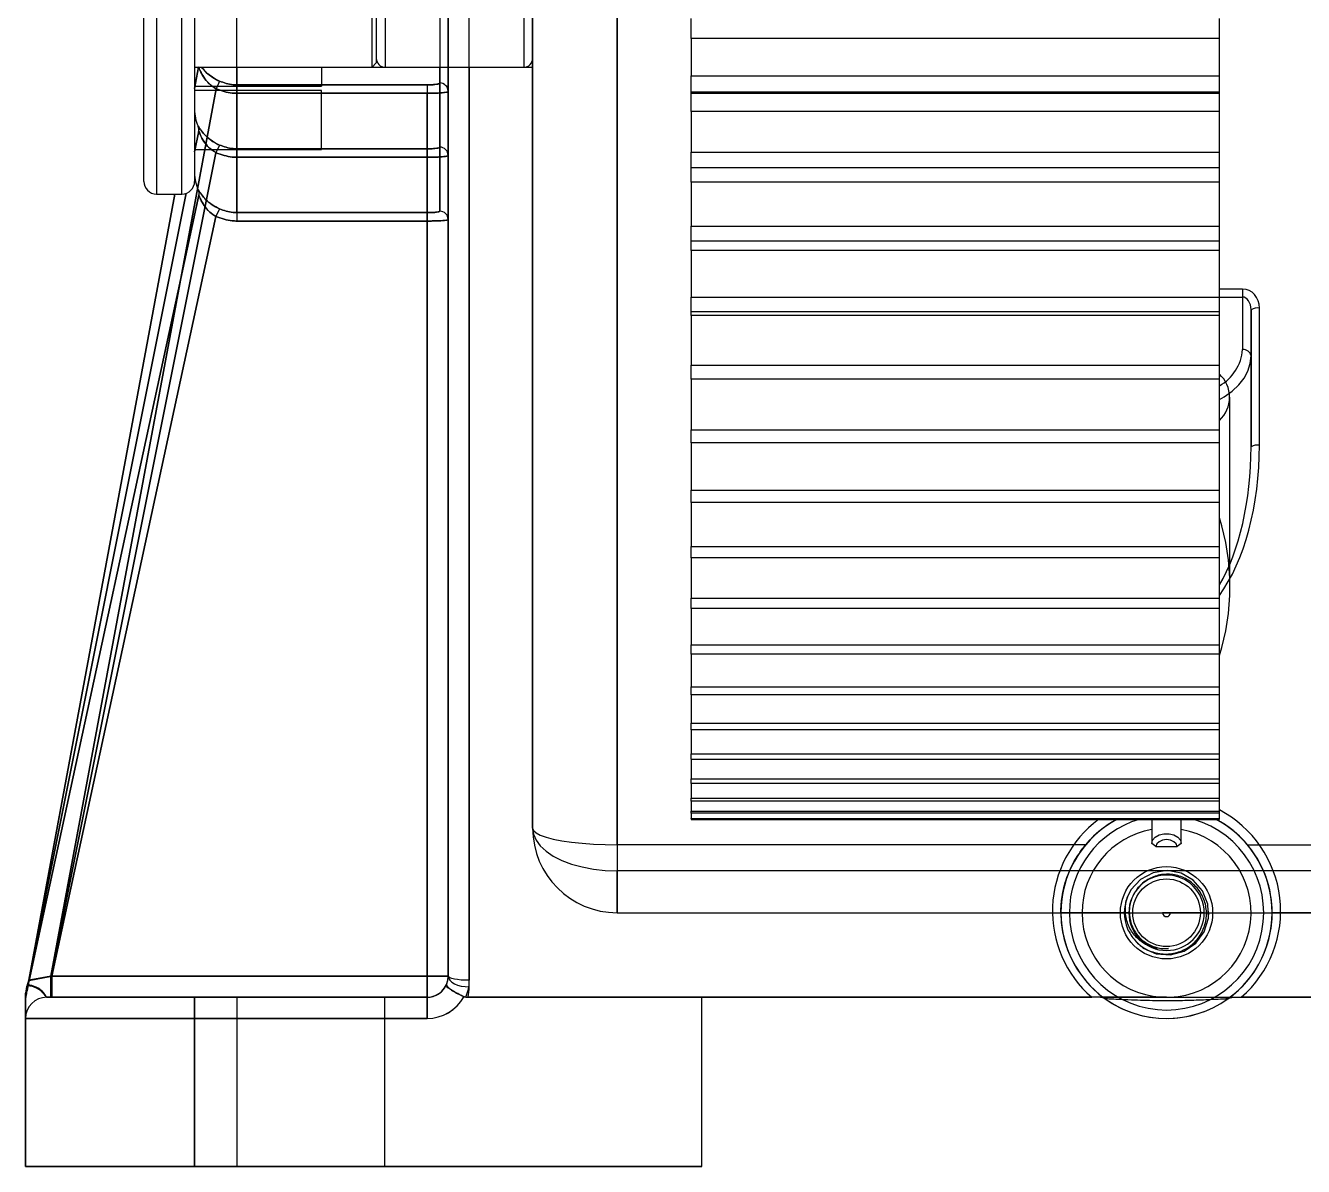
# Model space of a CAD drawing. Header units: millimetres. Extents: x 15 to 1184, y 5 to 836.
# Drawn here: x 737.7 to 798.2, y 316.5 to 370.4 of the extents above; entities that cross this region are included whole.
import ezdxf

# ---------------------------------------------------------------- set-up
doc = ezdxf.new("R2010")
doc.units = ezdxf.units.MM

msp = doc.modelspace()

# ---------------------------------------------------------------- linework, layer by layer
at = {"color": 7, "linetype": 'Continuous', "lineweight": 25}
for p, q in [((743.902, 406.476), (743.902, 362.476)), ((745.102, 362.476), (745.102, 406.476)), ((743.302, 363.076), (743.302, 405.876)), ((745.702, 405.876), (745.702, 363.076)), ((754.102, 368.476), (754.102, 400.476)), ((754.722, 400.476), (754.722, 368.476)), ((761.282, 400.476), (761.282, 368.476)), ((754.302, 400.276), (754.302, 368.676)), ((761.702, 400.056), (761.702, 368.896)), ((761.702, 332.476), (761.702, 384.476)), ((761.702, 384.476), (761.702, 368.485)), ((765.702, 384.476), (765.702, 330.46)), ((757.702, 380.076), (757.702, 325.476)), ((758.702, 324.972), (758.702, 380.277)), ((747.702, 361.597), (747.702, 373.476)), ((757.302, 373.476), (757.302, 361.666)), ((765.702, 331.691), (765.702, 373.476)), ((757.702, 361.269), (757.702, 373.076)), ((769.202, 369.827), (769.202, 370.776)), ((794.202, 369.827), (794.202, 370.776)), ((794.202, 369.827), (769.202, 369.827)), ((769.202, 369.827), (769.202, 368.065)), ((794.202, 368.065), (794.202, 369.827)), ((745.702, 368.476), (754.102, 368.476)), ((745.702, 368.476), (761.702, 368.476)), ((745.888, 368.476), (745.702, 367.476)), ((745.702, 367.476), (745.888, 368.476)), ((747.702, 368.476), (747.702, 361.597)), ((747.702, 364.615), (747.702, 368.476)), ((747.702, 368.476), (747.702, 364.615)), ((747.702, 367.638), (747.702, 368.476)), ((747.702, 368.476), (747.702, 367.638)), ((751.702, 368.476), (751.702, 367.576)), ((754.102, 368.476), (754.302, 368.676)), ((754.722, 368.476), (761.282, 368.476)), ((757.302, 361.666), (757.302, 368.476)), ((757.302, 368.476), (757.302, 364.693)), ((757.302, 364.693), (757.302, 368.476)), ((757.302, 368.476), (757.302, 367.731)), ((757.302, 367.731), (757.302, 368.476)), ((757.702, 368.476), (757.702, 361.269)), ((757.702, 364.298), (757.702, 368.476)), ((757.702, 368.476), (757.702, 364.298)), ((757.702, 367.337), (757.702, 368.476)), ((757.702, 368.476), (757.702, 367.337)), ((757.702, 325.476), (757.702, 368.476)), ((758.702, 368.476), (758.702, 325.28)), ((761.702, 368.896), (761.702, 332.476)), ((746.88, 367.818), (746.715, 367.456)), ((746.88, 367.818), (746.715, 367.456)), ((769.202, 368.065), (794.202, 368.065)), ((769.202, 367.3), (769.202, 368.065)), ((794.202, 367.3), (794.202, 368.065)), ((738.905, 325.476), (746.715, 367.456)), ((746.715, 367.456), (738.905, 325.476)), ((745.702, 367.576), (751.702, 367.576)), ((751.702, 367.376), (745.702, 367.376)), ((747.702, 367.638), (747.702, 367.242)), ((756.702, 367.638), (747.702, 367.638)), ((747.702, 367.638), (747.702, 367.242)), ((747.702, 367.638), (756.702, 367.638)), ((747.702, 367.242), (756.702, 367.242)), ((756.702, 367.242), (747.702, 367.242)), ((751.702, 364.576), (751.702, 367.376)), ((756.702, 367.638), (756.702, 367.242)), ((756.702, 367.638), (756.702, 367.242)), ((756.702, 367.242), (756.702, 325.476)), ((756.702, 325.476), (756.702, 367.242)), ((757.702, 325.476), (757.702, 367.337)), ((757.702, 367.337), (757.702, 325.476)), ((794.202, 367.3), (769.202, 367.3)), ((769.202, 367.252), (769.202, 367.3)), ((769.202, 367.252), (794.202, 367.252)), ((769.202, 366.381), (769.202, 367.252)), ((794.202, 367.252), (794.202, 367.3)), ((794.202, 366.381), (794.202, 367.252)), ((794.202, 366.381), (769.202, 366.381)), ((769.202, 366.381), (769.202, 364.455)), ((794.202, 364.455), (794.202, 366.381)), ((745.898, 365.456), (745.702, 364.476)), ((745.702, 364.476), (745.898, 365.456)), ((746.878, 364.794), (746.713, 364.432)), ((746.878, 364.794), (746.713, 364.432)), ((738.921, 325.476), (746.713, 364.432)), ((746.713, 364.432), (738.921, 325.476)), ((745.702, 364.576), (751.702, 364.576)), ((747.702, 364.615), (747.702, 364.218)), ((756.702, 364.615), (747.702, 364.615)), ((747.702, 364.615), (747.702, 364.218)), ((747.702, 364.615), (756.702, 364.615)), ((747.702, 364.218), (756.702, 364.218)), ((756.702, 364.218), (747.702, 364.218)), ((756.702, 364.615), (756.702, 364.218)), ((756.702, 364.615), (756.702, 364.218)), ((756.702, 364.218), (756.702, 325.476)), ((756.702, 325.476), (756.702, 364.218)), ((757.702, 325.476), (757.702, 364.298)), ((757.702, 364.298), (757.702, 325.476)), ((769.202, 364.455), (794.202, 364.455)), ((769.202, 363.712), (769.202, 364.455)), ((794.202, 363.712), (794.202, 364.455)), ((794.202, 363.712), (769.202, 363.712)), ((769.202, 363.037), (769.202, 363.712)), ((794.202, 363.037), (794.202, 363.712)), ((794.202, 363.037), (769.202, 363.037)), ((769.202, 363.037), (769.202, 360.957)), ((794.202, 360.957), (794.202, 363.037)), ((744.771, 362.476), (737.854, 325.293)), ((737.854, 325.293), (744.771, 362.476)), ((745.309, 362.513), (737.862, 325.28)), ((737.862, 325.28), (745.309, 362.513)), ((745.907, 362.424), (737.872, 325.265)), ((737.872, 325.265), (745.907, 362.424)), ((743.902, 362.476), (745.102, 362.476)), ((746.876, 361.777), (746.711, 361.414)), ((746.876, 361.777), (746.711, 361.414)), ((738.941, 325.476), (746.711, 361.414)), ((746.711, 361.414), (738.941, 325.476)), ((747.702, 361.597), (747.702, 361.199)), ((756.702, 361.597), (747.702, 361.597)), ((747.702, 361.597), (747.702, 361.199)), ((747.702, 361.597), (756.702, 361.597)), ((747.702, 361.199), (756.702, 361.199)), ((756.702, 361.199), (747.702, 361.199)), ((756.702, 361.597), (756.702, 361.199)), ((756.702, 361.597), (756.702, 361.199)), ((756.702, 361.199), (756.702, 325.476)), ((756.702, 325.476), (756.702, 361.199)), ((757.702, 325.476), (757.702, 361.269)), ((757.702, 361.269), (757.702, 325.476)), ((769.202, 360.957), (794.202, 360.957)), ((769.202, 360.24), (769.202, 360.957)), ((794.202, 360.24), (794.202, 360.957)), ((794.202, 360.24), (769.202, 360.24)), ((769.202, 359.812), (769.202, 360.24)), ((794.202, 359.812), (794.202, 360.24)), ((794.202, 359.812), (769.202, 359.812)), ((769.202, 359.812), (769.202, 357.59)), ((794.202, 357.59), (794.202, 359.812)), ((769.202, 357.59), (794.202, 357.59)), ((769.202, 356.903), (769.202, 357.59)), ((795.302, 357.983), (794.202, 357.983)), ((794.202, 357.605), (795.302, 357.605)), ((794.202, 356.903), (794.202, 357.59)), ((795.302, 357.983), (795.302, 357.605)), ((795.302, 357.605), (795.302, 355.116)), ((794.202, 356.903), (769.202, 356.903)), ((769.202, 356.726), (769.202, 356.903)), ((794.202, 356.726), (794.202, 356.903)), ((795.702, 356.999), (795.702, 350.513)), ((795.702, 354.816), (795.702, 356.999)), ((796.102, 350.592), (796.102, 357.078)), ((794.202, 356.726), (769.202, 356.726)), ((769.202, 356.726), (769.202, 354.374)), ((794.202, 354.374), (794.202, 356.726)), ((795.702, 350.513), (795.702, 354.816)), ((769.202, 354.374), (794.202, 354.374)), ((769.202, 353.721), (769.202, 354.374)), ((794.202, 353.721), (794.202, 354.374)), ((794.202, 353.721), (769.202, 353.721)), ((769.202, 353.721), (769.202, 351.327)), ((794.202, 351.327), (794.202, 353.721)), ((794.702, 343.903), (794.702, 352.863)), ((769.202, 351.327), (794.202, 351.327)), ((769.202, 350.711), (769.202, 351.327)), ((794.202, 350.711), (794.202, 351.327)), ((794.202, 350.711), (769.202, 350.711)), ((769.202, 350.711), (769.202, 348.464)), ((794.202, 348.464), (794.202, 350.711)), ((769.202, 348.464), (794.202, 348.464)), ((769.202, 347.889), (769.202, 348.464)), ((794.202, 347.889), (794.202, 348.464)), ((794.202, 347.889), (769.202, 347.889)), ((769.202, 347.889), (769.202, 345.803)), ((794.202, 345.803), (794.202, 347.889)), ((769.202, 345.803), (794.202, 345.803)), ((769.202, 345.272), (769.202, 345.803)), ((794.202, 345.272), (794.202, 345.803)), ((794.202, 345.272), (769.202, 345.272)), ((769.202, 345.272), (769.202, 343.358)), ((794.202, 343.358), (794.202, 345.272)), ((769.202, 343.358), (794.202, 343.358)), ((769.202, 342.875), (769.202, 343.358)), ((794.202, 342.875), (794.202, 343.358)), ((794.202, 342.875), (769.202, 342.875)), ((769.202, 342.875), (769.202, 341.144)), ((794.202, 341.144), (794.202, 342.875)), ((769.202, 341.144), (794.202, 341.144)), ((769.202, 340.71), (769.202, 341.144)), ((794.202, 340.71), (794.202, 341.144)), ((794.202, 340.71), (769.202, 340.71)), ((769.202, 340.71), (769.202, 339.171)), ((794.202, 339.171), (794.202, 340.71)), ((769.202, 339.171), (794.202, 339.171)), ((769.202, 338.79), (769.202, 339.171)), ((794.202, 338.79), (769.202, 338.79)), ((769.202, 338.79), (769.202, 337.452)), ((794.202, 338.79), (794.202, 339.171)), ((794.202, 337.452), (794.202, 338.79)), ((769.202, 337.452), (794.202, 337.452)), ((769.202, 337.125), (769.202, 337.452)), ((794.202, 337.125), (769.202, 337.125)), ((769.202, 337.125), (769.202, 335.996)), ((794.202, 337.125), (794.202, 337.452)), ((794.202, 335.996), (794.202, 337.125)), ((769.202, 335.996), (794.202, 335.996)), ((769.202, 335.725), (769.202, 335.996)), ((794.202, 335.725), (769.202, 335.725)), ((769.202, 335.695), (769.202, 334.811)), ((794.202, 335.725), (794.202, 335.996)), ((794.202, 334.811), (794.202, 335.695)), ((769.202, 334.811), (794.202, 334.811)), ((769.202, 334.598), (769.202, 334.811)), ((794.202, 334.598), (769.202, 334.598)), ((769.202, 334.598), (769.202, 333.904)), ((794.202, 334.598), (794.202, 334.811)), ((794.202, 333.904), (794.202, 334.598)), ((769.202, 333.904), (794.202, 333.904)), ((769.202, 333.749), (769.202, 333.904)), ((794.202, 333.749), (794.202, 333.904)), ((794.202, 333.749), (769.202, 333.749)), ((769.202, 333.749), (769.202, 333.279)), ((769.202, 333.279), (794.202, 333.279)), ((769.202, 333.185), (769.202, 333.279)), ((794.202, 333.279), (794.202, 333.749)), ((794.202, 333.185), (794.202, 333.279)), ((794.202, 333.185), (769.202, 333.185)), ((769.202, 333.185), (769.202, 332.941)), ((769.202, 332.941), (794.202, 332.941)), ((769.202, 332.907), (769.202, 332.941)), ((794.202, 332.907), (769.202, 332.907)), ((769.202, 332.891), (794.202, 332.891)), ((791.002, 332.891), (791.002, 331.756)), ((792.402, 331.756), (792.402, 332.891)), ((794.202, 332.941), (794.202, 333.185)), ((794.202, 332.907), (794.202, 332.941)), ((765.702, 331.691), (765.702, 328.476)), ((787.873, 331.691), (765.702, 331.691)), ((791.202, 331.605), (791.002, 331.756)), ((791.202, 331.605), (792.202, 331.605)), ((792.402, 331.756), (792.202, 331.605)), ((795.531, 331.691), (817.702, 331.691)), ((817.702, 330.46), (765.702, 330.46)), ((765.702, 328.476), (765.702, 330.46)), ((765.702, 328.476), (817.702, 328.476)), ((765.702, 328.476), (786.702, 328.476)), ((789.918, 328.476), (786.702, 328.476)), ((789.918, 328.476), (791.518, 328.476)), ((791.885, 328.476), (791.518, 328.476)), ((793.485, 328.476), (791.885, 328.476)), ((793.485, 328.476), (796.702, 328.476)), ((817.702, 328.476), (796.702, 328.476)), ((738.905, 325.476), (737.854, 325.293)), ((737.854, 325.293), (738.905, 325.476)), ((738.921, 325.476), (737.862, 325.28)), ((737.862, 325.28), (738.921, 325.476)), ((738.941, 325.476), (737.872, 325.265)), ((737.872, 325.265), (738.941, 325.476)), ((738.905, 325.476), (738.905, 324.476)), ((756.702, 325.476), (738.905, 325.476)), ((738.905, 324.476), (738.905, 325.476)), ((738.905, 325.476), (756.702, 325.476)), ((738.921, 325.476), (738.921, 324.476)), ((756.702, 325.476), (738.921, 325.476)), ((738.921, 325.476), (738.921, 324.476)), ((738.921, 325.476), (756.702, 325.476)), ((738.941, 325.476), (738.941, 324.476)), ((756.702, 325.476), (738.941, 325.476)), ((738.941, 325.476), (738.941, 324.476)), ((738.941, 325.476), (756.702, 325.476)), ((756.702, 325.476), (756.702, 324.476)), ((757.702, 325.476), (756.702, 325.476)), ((756.702, 325.476), (757.702, 325.476)), ((756.702, 325.476), (756.702, 324.476)), ((757.702, 325.476), (756.702, 325.476)), ((756.702, 325.476), (756.702, 324.476)), ((756.702, 325.476), (756.702, 324.476)), ((756.702, 325.476), (757.702, 325.476)), ((756.702, 325.476), (756.702, 324.476)), ((757.702, 325.476), (756.702, 325.476)), ((756.702, 324.476), (756.702, 325.476)), ((756.702, 325.476), (757.702, 325.476)), ((745.702, 324.476), (738.702, 324.476)), ((738.702, 324.476), (738.941, 324.476)), ((738.941, 324.476), (738.702, 324.476)), ((738.702, 324.476), (738.921, 324.476)), ((738.921, 324.476), (738.702, 324.476)), ((738.702, 324.476), (738.905, 324.476)), ((738.905, 324.476), (738.702, 324.476)), ((738.702, 324.476), (745.702, 324.476)), ((738.905, 324.476), (756.702, 324.476)), ((756.702, 324.476), (738.905, 324.476)), ((738.921, 324.476), (756.702, 324.476)), ((756.702, 324.476), (738.921, 324.476)), ((738.941, 324.476), (756.702, 324.476)), ((756.702, 324.476), (738.941, 324.476)), ((745.702, 324.476), (745.702, 323.476)), ((756.702, 324.476), (745.702, 324.476)), ((745.702, 323.476), (745.702, 324.476)), ((745.702, 324.476), (756.702, 324.476)), ((747.702, 324.476), (747.702, 316.476)), ((747.702, 324.476), (747.702, 316.476)), ((747.702, 324.476), (747.702, 316.476)), ((754.702, 324.476), (747.702, 324.476)), ((754.702, 324.476), (747.702, 324.476)), ((754.702, 324.476), (747.702, 324.476)), ((754.702, 316.476), (754.702, 324.476)), ((754.702, 316.476), (754.702, 324.476)), ((754.702, 316.476), (754.702, 324.476)), ((756.702, 324.476), (756.702, 323.476)), ((756.702, 323.476), (756.702, 324.476)), ((758.454, 324.511), (758.639, 324.476)), ((758.533, 324.476), (769.702, 324.476)), ((769.702, 324.476), (758.639, 324.476)), ((791.702, 324.476), (769.702, 324.476)), ((769.702, 316.476), (769.702, 324.476)), ((769.702, 324.476), (788.162, 324.476)), ((769.702, 316.476), (769.702, 324.476)), ((791.702, 324.476), (813.702, 324.476)), ((813.702, 324.476), (795.241, 324.476)), ((737.702, 323.476), (745.702, 323.476)), ((737.702, 323.476), (737.702, 316.476)), ((737.702, 316.476), (737.702, 323.476)), ((745.702, 323.476), (737.702, 323.476)), ((745.702, 323.476), (756.702, 323.476)), ((745.702, 316.476), (745.702, 323.476)), ((756.702, 323.476), (745.702, 323.476)), ((745.702, 323.476), (745.702, 316.476)), ((737.702, 316.476), (745.702, 316.476)), ((745.702, 316.476), (737.702, 316.476)), ((745.702, 316.476), (769.702, 316.476)), ((769.702, 316.476), (745.702, 316.476)), ((754.702, 316.476), (747.702, 316.476)), ((754.702, 316.476), (747.702, 316.476)), ((754.702, 316.476), (747.702, 316.476))]:
    msp.add_line(p, q, dxfattribs=at)
at = {"color": 7, "linetype": 'Continuous', "lineweight": 25, "flags": 128}
for points in [[(794.202, 352.755), (794.432, 352.886), (794.805, 353.15), (795.119, 353.444), (795.371, 353.764), (795.553, 354.104), (795.664, 354.456), (795.702, 354.816)], [(761.702, 332.476), (761.742, 332.189), (761.864, 331.908), (762.063, 331.639), (762.337, 331.386), (762.679, 331.156), (763.082, 330.953), (763.539, 330.78), (764.04, 330.643), (764.575, 330.542), (765.132, 330.481), (765.702, 330.46)], [(761.702, 332.476), (761.742, 332.364), (761.864, 332.255), (762.063, 332.15), (762.337, 332.052), (762.679, 331.962), (763.082, 331.883), (763.539, 331.816), (764.04, 331.762), (764.575, 331.723), (765.132, 331.699), (765.702, 331.691)], [(791.002, 331.756), (791.044, 331.914), (791.165, 332.053), (791.352, 332.156), (791.58, 332.211), (791.823, 332.211), (792.052, 332.156), (792.238, 332.053), (792.359, 331.914), (792.402, 331.756)], [(792.202, 331.605), (792.164, 331.732), (792.055, 331.839), (791.893, 331.91), (791.702, 331.936), (791.51, 331.91), (791.348, 331.839), (791.24, 331.732), (791.202, 331.605)], [(790.267, 327.118), (790.6, 326.807), (791.215, 326.536), (791.885, 326.484), (792.534, 326.657), (793.089, 327.035), (793.488, 327.576), (793.685, 328.219), (793.658, 328.89), (793.411, 329.515), (792.97, 330.022), (792.387, 330.355), (791.726, 330.476), (791.062, 330.371), (790.471, 330.052), (790.018, 329.556), (789.848, 329.227), (789.848, 329.227)], [(757.702, 325.476), (757.721, 325.378), (757.778, 325.283), (757.87, 325.196), (757.995, 325.12), (758.146, 325.057), (758.319, 325.01), (758.507, 324.982), (758.702, 324.972)], [(758.702, 325.28), (758.507, 325.284), (758.319, 325.295), (758.146, 325.313), (757.995, 325.337), (757.87, 325.367), (757.778, 325.401), (757.721, 325.438), (757.702, 325.476)]]:
    msp.add_lwpolyline(points, dxfattribs=at)
at = {"color": 7, "linetype": 'Continuous', "lineweight": 25}
for radius in [2.183, 1.6]:
    msp.add_circle((791.702, 328.476), radius, dxfattribs=at)
for centre, radius, start, end in [((754.722, 368.896), 0.42, 180, 270), ((761.282, 368.896), 0.42, 270, 0), ((757.305, 367.333), 0.397, 0.4355, 90.42898), ((757.305, 367.333), 0.397, 0.4355, 90.42898), ((747.702, 366.476), 2, 180, 203.46678), ((745.502, 365.516), 0.4, 345.5016, 24.0643), ((745.506, 365.534), 0.4, 348.69174, 23.79182), ((745.506, 365.534), 0.4, 348.69174, 23.79182), ((757.304, 364.296), 0.398, 0.31488, 90.31145), ((757.304, 364.296), 0.398, 0.31488, 90.31145), ((743.902, 363.076), 0.6, 180, 270), ((745.102, 363.076), 0.6, 270, 0), ((747.702, 363.476), 2, 180, 204.09241), ((745.512, 362.493), 0.4, 345.17633, 24.61557), ((745.516, 362.508), 0.4, 347.8009, 24.38268), ((745.516, 362.508), 0.4, 347.8009, 24.38268), ((757.303, 361.267), 0.398, 0.23837, 90.23641), ((757.303, 361.267), 0.398, 0.23837, 90.23641), ((796.006, 356.509), 0.577, 80.40399, 121.78761), ((793.176, 355.275), 2.132, 298.76275, 355.73244), ((795.345, 354.758), 0.361, 9.24486, 96.93107), ((793.21, 352.863), 1.477, 312.16872, 47.83128), ((796.006, 350.023), 0.577, 80.40399, 121.78761), ((791.702, 328.554), 5.4, 310.95122, 62.42153), ((791.702, 328.554), 5.4, 126.56825, 229.04878), ((791.702, 328.476), 5, 117.98276, 180), ((791.702, 328.476), 5, 117.98276, 234.56906), ((791.702, 328.476), 5, 180, 62.01724), ((791.702, 328.476), 5, 117.98276, 180), ((791.702, 328.476), 4.6, 106.28491, 180), ((791.702, 328.476), 4.6, 180, 73.71509), ((791.702, 328.476), 5, 117.98276, 139.9761), ((791.702, 328.476), 5, 0, 62.01724), ((791.702, 328.476), 5, 40.0239, 62.01724), ((791.702, 328.476), 5, 305.43094, 62.01724), ((765.702, 332.476), 4, 180, 270), ((765.702, 332.476), 4, 180, 270), ((791.702, 328.476), 4, 100.07866, 180), ((791.702, 328.476), 4, 180, 79.92134), ((791.702, 328.476), 1.784, 0, 180), ((791.702, 328.476), 2, 157.93977, 202.38139), ((791.702, 328.476), 1.784, 180, 0), ((791.702, 328.476), 0.184, 180, 0), ((756.702, 325.476), 1, 270, 0), ((756.702, 325.476), 1, 270, 0), ((756.702, 325.476), 1, 270, 0), ((756.702, 325.476), 1, 270, 0), ((756.702, 325.476), 1, 270, 0), ((756.702, 325.476), 1, 270, 0), ((756.702, 325.476), 1, 333.22486, 0), ((756.702, 325.476), 1, 338.60316, 0), ((738.702, 324.672), 1, 155.98717, 180.00161), ((738.702, 324.672), 1, 155.93428, 180.00161), ((738.513, 324.661), 0.812, 149.76452, 179.83174), ((738.513, 324.661), 0.812, 149.76452, 179.83174), ((738.702, 324.646), 1, 155.07935, 180.00001), ((738.702, 324.646), 1, 155.14822, 180.00001), ((738.524, 324.635), 0.823, 149.18202, 179.83165), ((738.524, 324.635), 0.823, 149.18202, 179.83165), ((738.702, 324.619), 1, 154.16223, 180.00017), ((738.702, 324.619), 1, 154.2767, 180.00017), ((738.536, 324.607), 0.835, 148.55479, 179.83257), ((738.536, 324.607), 0.835, 148.55479, 179.83257), ((736.871, 325.476), 1, 336.59148, 349.45467), ((736.871, 325.476), 1, 336.6439, 349.43714), ((736.882, 325.476), 1, 335.85434, 348.65406), ((736.882, 325.476), 1, 335.91892, 348.67885), ((736.895, 325.476), 1, 334.98031, 347.75812), ((736.895, 325.476), 1, 335.08709, 347.78281), ((756.702, 325.476), 1, 270, 338.60316), ((756.702, 325.476), 1, 270, 333.22486), ((756.702, 325.28), 2, 336.30037, 0), ((756.702, 324.972), 2, 345.63699, 0), ((738.702, 323.476), 1, 90, 180), ((738.702, 323.476), 1, 90, 180), ((738.702, 323.476), 1, 90, 180), ((738.702, 323.476), 1, 90, 180), ((738.702, 323.476), 1, 90, 180), ((738.702, 323.476), 1, 90, 180), ((738.702, 323.476), 1, 90, 180), ((738.702, 323.476), 1, 90, 180), ((756.702, 325.476), 2, 270, 331.16042), ((756.702, 325.476), 2, 270, 330.65835), ((788.571, 324.076), 0.4, 54.56906, 90), ((791.702, 328.476), 5, 234.56906, 305.43094), ((794.832, 324.076), 0.4, 90, 125.43094)]:
    msp.add_arc(centre, radius, start, end, dxfattribs=at)
for centre, major_axis, ratio, start_param, end_param in [((795.302, 357.078), (0, 0.906), 0.883176, 4.712389, 6.283185), ((795.302, 356.999), (0, 0.605), 0.660762, 4.712389, 6.283185), ((791.702, 350.592), (0, 8.629), 0.509902, 3.745887, 4.712389), ((791.702, 350.513), (0, 8.365), 0.47818, 3.816724, 4.712389), ((791.702, 343.903), (0, 5.883), 0.509902, 4.126703, 5.298075)]:
    msp.add_ellipse(centre, major_axis=major_axis, ratio=ratio, start_param=start_param, end_param=end_param, dxfattribs=at)
for points, knots in [([(746.715, 367.456), (746.604, 367.531), (746.367, 367.69), (746.119, 368.004), (745.971, 368.283), (745.908, 368.45), (745.892, 368.489), (745.89, 368.487), (745.89, 368.487)], [0, 0, 0, 0, 0.220082, 0.472213, 0.721481, 0.882748, 0.973497, 1, 1, 1, 1]), ([(745.89, 368.487), (745.891, 368.487), (745.893, 368.488), (745.922, 368.41), (746.006, 368.207), (746.166, 367.938), (746.405, 367.662), (746.613, 367.524), (746.715, 367.456)], [0, 0, 0, 0, 0.046677, 0.168755, 0.350729, 0.588682, 0.79762, 1, 1, 1, 1]), ([(746.88, 367.818), (746.758, 367.88), (746.513, 368.007), (746.218, 368.25), (746.096, 368.399), (746.033, 368.476)], [0, 0, 0, 0, 0.3225345, 0.6506668, 1, 1, 1, 1]), ([(746.039, 368.476), (746.079, 368.422), (746.181, 368.285), (746.452, 368.052), (746.719, 367.893), (746.853, 367.83), (746.88, 367.818)], [0, 0, 0, 0, 0.259138, 0.651745, 0.931189, 1, 1, 1, 1]), ([(747.702, 367.638), (747.642, 367.64), (747.36, 367.646), (747.091, 367.742), (746.88, 367.818)], [0, 0, 0, 0, 0.211129, 1, 1, 1, 1]), ([(746.88, 367.818), (747.091, 367.742), (747.36, 367.646), (747.642, 367.64), (747.702, 367.638)], [0, 0, 0, 0, 0.788871, 1, 1, 1, 1]), ([(757.302, 367.731), (757.295, 367.719), (757.281, 367.696), (757.176, 367.669), (757.021, 367.649), (756.853, 367.64), (756.744, 367.639), (756.702, 367.638)], [0, 0, 0, 0, 0.215772, 0.432676, 0.649322, 0.864907, 1, 1, 1, 1]), ([(756.702, 367.638), (756.769, 367.639), (756.902, 367.641), (757.08, 367.655), (757.216, 367.677), (757.291, 367.704), (757.298, 367.723), (757.302, 367.731)], [0, 0, 0, 0, 0.214038, 0.427042, 0.639228, 0.851907, 1, 1, 1, 1]), ([(746.715, 367.456), (746.969, 367.366), (747.292, 367.252), (747.63, 367.244), (747.702, 367.242)], [0, 0, 0, 0, 0.7888323, 1, 1, 1, 1]), ([(747.702, 367.242), (747.63, 367.244), (747.292, 367.252), (746.969, 367.366), (746.715, 367.456)], [0, 0, 0, 0, 0.211168, 1, 1, 1, 1]), ([(756.702, 367.242), (756.772, 367.243), (756.954, 367.244), (757.234, 367.253), (757.492, 367.273), (757.668, 367.302), (757.69, 367.325), (757.702, 367.337)], [0, 0, 0, 0, 0.134097, 0.348543, 0.565067, 0.782868, 1, 1, 1, 1]), ([(757.702, 367.337), (757.696, 367.328), (757.683, 367.309), (757.56, 367.282), (757.334, 367.259), (757.036, 367.245), (756.813, 367.243), (756.702, 367.242)], [0, 0, 0, 0, 0.149034, 0.362822, 0.575268, 0.787477, 1, 1, 1, 1]), ([(745.872, 365.696), (745.87, 365.687), (745.867, 365.667), (745.87, 365.685), (745.872, 365.696)], [0, 0, 0, 0, 0.403407, 1, 1, 1, 1]), ([(746.878, 364.794), (746.757, 364.857), (746.514, 364.982), (746.219, 365.23), (746.016, 365.468), (745.909, 365.638), (745.875, 365.697), (745.872, 365.696), (745.872, 365.696)], [0, 0, 0, 0, 0.190965, 0.385532, 0.612421, 0.804362, 0.947153, 1, 1, 1, 1]), ([(745.872, 365.696), (745.876, 365.691), (745.886, 365.681), (745.975, 365.529), (746.162, 365.284), (746.461, 365.022), (746.726, 364.865), (746.855, 364.805), (746.878, 364.794)], [0, 0, 0, 0, 0.14048, 0.317572, 0.561784, 0.79853, 0.964279, 1, 1, 1, 1]), ([(746.713, 364.432), (746.607, 364.503), (746.374, 364.658), (746.128, 364.966), (745.98, 365.247), (745.916, 365.417), (745.899, 365.458), (745.898, 365.456), (745.898, 365.456)], [0, 0, 0, 0, 0.211231, 0.463163, 0.713422, 0.878993, 0.973511, 1, 1, 1, 1]), ([(745.898, 365.456), (745.898, 365.456), (745.901, 365.456), (745.929, 365.378), (746.013, 365.175), (746.171, 364.907), (746.406, 364.634), (746.612, 364.499), (746.713, 364.432)], [0, 0, 0, 0, 0.044859, 0.170354, 0.355977, 0.59212, 0.799328, 1, 1, 1, 1]), ([(747.702, 364.615), (747.642, 364.616), (747.359, 364.623), (747.09, 364.719), (746.878, 364.794)], [0, 0, 0, 0, 0.211318, 1, 1, 1, 1]), ([(746.878, 364.794), (747.09, 364.719), (747.359, 364.623), (747.642, 364.616), (747.702, 364.615)], [0, 0, 0, 0, 0.788682, 1, 1, 1, 1]), ([(746.713, 364.432), (746.968, 364.342), (747.291, 364.227), (747.63, 364.219), (747.702, 364.218)], [0, 0, 0, 0, 0.788653, 1, 1, 1, 1]), ([(747.702, 364.218), (747.63, 364.219), (747.291, 364.227), (746.968, 364.342), (746.713, 364.432)], [0, 0, 0, 0, 0.211347, 1, 1, 1, 1]), ([(757.302, 364.693), (757.295, 364.684), (757.281, 364.664), (757.176, 364.641), (757.022, 364.624), (756.854, 364.616), (756.744, 364.615), (756.702, 364.615)], [0, 0, 0, 0, 0.215169, 0.431287, 0.647434, 0.863004, 1, 1, 1, 1]), ([(756.702, 364.615), (756.769, 364.616), (756.903, 364.617), (757.081, 364.629), (757.217, 364.648), (757.291, 364.671), (757.299, 364.687), (757.302, 364.693)], [0, 0, 0, 0, 0.214512, 0.428143, 0.640978, 0.853991, 1, 1, 1, 1]), ([(756.702, 364.218), (756.773, 364.218), (756.956, 364.219), (757.237, 364.227), (757.493, 364.244), (757.668, 364.268), (757.69, 364.288), (757.702, 364.298)], [0, 0, 0, 0, 0.136069, 0.350591, 0.566614, 0.783548, 1, 1, 1, 1]), ([(757.702, 364.298), (757.696, 364.291), (757.684, 364.274), (757.561, 364.252), (757.335, 364.232), (757.037, 364.22), (756.813, 364.218), (756.702, 364.218)], [0, 0, 0, 0, 0.146892, 0.360934, 0.573995, 0.786883, 1, 1, 1, 1]), ([(745.88, 362.673), (745.879, 362.666), (745.876, 362.649), (745.878, 362.664), (745.88, 362.673)], [0, 0, 0, 0, 0.403008, 1, 1, 1, 1]), ([(746.876, 361.777), (746.757, 361.838), (746.517, 361.963), (746.226, 362.209), (746.024, 362.445), (745.917, 362.616), (745.883, 362.674), (745.881, 362.673), (745.88, 362.673)], [0, 0, 0, 0, 0.1893321, 0.3824823, 0.6075564, 0.8031749, 0.9502571, 1, 1, 1, 1]), ([(745.88, 362.673), (745.884, 362.668), (745.895, 362.656), (745.985, 362.501), (746.176, 362.257), (746.486, 361.98), (746.755, 361.84), (746.876, 361.777)], [0, 0, 0, 0, 0.145135, 0.326883, 0.571301, 0.807221, 1, 1, 1, 1]), ([(745.907, 362.424), (745.907, 362.424), (745.91, 362.423), (745.937, 362.348), (746.02, 362.145), (746.177, 361.881), (746.409, 361.612), (746.612, 361.48), (746.711, 361.414)], [0, 0, 0, 0, 0.042408, 0.171892, 0.360969, 0.595018, 0.800725, 1, 1, 1, 1]), ([(746.711, 361.414), (746.61, 361.481), (746.383, 361.63), (746.139, 361.932), (745.99, 362.211), (745.925, 362.382), (745.908, 362.425), (745.907, 362.424), (745.907, 362.424)], [0, 0, 0, 0, 0.202861, 0.453779, 0.704224, 0.874509, 0.97355, 1, 1, 1, 1]), ([(747.702, 361.597), (747.642, 361.599), (747.359, 361.605), (747.089, 361.701), (746.876, 361.777)], [0, 0, 0, 0, 0.211224, 1, 1, 1, 1]), ([(746.876, 361.777), (747.089, 361.701), (747.359, 361.605), (747.642, 361.599), (747.702, 361.597)], [0, 0, 0, 0, 0.788776, 1, 1, 1, 1]), ([(746.711, 361.414), (746.967, 361.324), (747.29, 361.209), (747.63, 361.201), (747.702, 361.199)], [0, 0, 0, 0, 0.7887539, 1, 1, 1, 1]), ([(747.702, 361.199), (747.63, 361.201), (747.29, 361.209), (746.967, 361.324), (746.711, 361.414)], [0, 0, 0, 0, 0.211246, 1, 1, 1, 1]), ([(757.302, 361.666), (757.295, 361.657), (757.282, 361.64), (757.177, 361.62), (757.023, 361.605), (756.855, 361.598), (756.745, 361.598), (756.702, 361.597)], [0, 0, 0, 0, 0.2148247, 0.4304667, 0.6462906, 0.8618211, 1, 1, 1, 1]), ([(756.702, 361.597), (756.769, 361.598), (756.903, 361.599), (757.082, 361.61), (757.218, 361.626), (757.291, 361.646), (757.299, 361.66), (757.302, 361.666)], [0, 0, 0, 0, 0.21478, 0.428791, 0.642045, 0.855296, 1, 1, 1, 1]), ([(756.702, 361.199), (756.773, 361.2), (756.957, 361.2), (757.238, 361.208), (757.494, 361.222), (757.668, 361.243), (757.691, 361.26), (757.702, 361.269)], [0, 0, 0, 0, 0.13732, 0.351888, 0.567591, 0.783978, 1, 1, 1, 1]), ([(757.702, 361.269), (757.697, 361.263), (757.684, 361.249), (757.562, 361.229), (757.336, 361.212), (757.037, 361.201), (756.814, 361.2), (756.702, 361.199)], [0, 0, 0, 0, 0.145525, 0.359727, 0.573182, 0.786504, 1, 1, 1, 1]), ([(786.702, 328.476), (786.701, 328.487), (786.701, 328.509), (786.704, 328.682), (786.721, 328.956), (786.768, 329.325), (786.865, 329.773), (787.02, 330.261), (787.245, 330.761), (787.521, 331.244), (787.757, 331.544), (787.873, 331.691)], [0, 0, 0, 0, 0.11674, 0.233477, 0.350346, 0.467172, 0.580944, 0.694653, 0.797592, 0.900558, 1, 1, 1, 1]), ([(796.702, 328.476), (796.702, 328.487), (796.702, 328.509), (796.699, 328.682), (796.682, 328.956), (796.635, 329.325), (796.538, 329.773), (796.383, 330.261), (796.158, 330.761), (795.882, 331.244), (795.646, 331.544), (795.531, 331.691)], [0, 0, 0, 0, 0.11674, 0.233477, 0.350346, 0.467172, 0.580944, 0.694653, 0.797592, 0.900558, 1, 1, 1, 1]), ([(789.852, 327.714), (789.961, 327.519), (790.179, 327.128), (790.728, 326.718), (791.368, 326.507), (792.043, 326.522), (792.667, 326.76), (793.174, 327.188), (793.505, 327.758), (793.628, 328.4), (793.529, 329.043), (793.225, 329.611), (792.751, 330.042), (792.166, 330.289), (791.535, 330.326), (790.935, 330.152), (790.429, 329.79), (790.076, 329.284), (789.913, 328.694), (789.957, 328.088), (790.198, 327.536), (790.606, 327.099), (791.132, 326.826), (791.552, 326.766), (791.773, 326.781), (791.801, 326.783)], [0, 0, 0, 0, 0.048082, 0.096158, 0.144359, 0.191939, 0.239396, 0.286394, 0.333082, 0.379518, 0.425456, 0.471308, 0.516524, 0.56176, 0.606281, 0.650871, 0.694724, 0.738636, 0.781848, 0.825053, 0.867647, 0.910118, 0.952118, 0.993831, 1, 1, 1, 1]), ([(791.801, 326.783), (791.612, 326.774), (791.231, 326.755), (790.675, 326.965), (790.207, 327.341), (789.871, 327.868), (789.726, 328.486), (789.766, 328.954), (789.838, 329.192), (789.848, 329.227)], [0, 0, 0, 0, 0.151774, 0.305012, 0.46683, 0.629035, 0.799454, 0.970787, 1, 1, 1, 1]), ([(793.696, 328.332), (793.7, 328.376), (793.708, 328.465), (793.69, 328.552), (793.68, 328.595)], [0, 0, 0, 0, 0.506933, 1, 1, 1, 1]), ([(737.812, 325.07), (737.8, 325.004), (737.764, 324.811), (737.74, 324.68), (737.724, 324.594)], [0, 0, 0, 0, 0.342058, 1, 1, 1, 1]), ([(737.724, 324.594), (737.74, 324.68), (737.764, 324.811), (737.8, 325.004), (737.812, 325.07)], [0, 0, 0, 0, 0.657942, 1, 1, 1, 1]), ([(737.818, 325.057), (737.805, 324.994), (737.767, 324.804), (737.742, 324.676), (737.724, 324.59)], [0, 0, 0, 0, 0.327609, 1, 1, 1, 1]), ([(737.724, 324.59), (737.742, 324.676), (737.767, 324.804), (737.805, 324.994), (737.818, 325.057)], [0, 0, 0, 0, 0.672391, 1, 1, 1, 1]), ([(737.824, 325.043), (737.812, 324.984), (737.771, 324.796), (737.744, 324.671), (737.725, 324.584)], [0, 0, 0, 0, 0.311764, 1, 1, 1, 1]), ([(737.725, 324.584), (737.744, 324.671), (737.771, 324.796), (737.812, 324.984), (737.824, 325.043)], [0, 0, 0, 0, 0.688236, 1, 1, 1, 1]), ([(738.702, 324.476), (738.688, 324.488), (738.661, 324.512), (738.56, 324.703), (738.309, 324.93), (737.998, 325.035), (737.809, 325.071), (737.771, 325.076), (737.803, 325.071), (737.812, 325.07)], [0, 0, 0, 0, 0.136514, 0.272799, 0.446698, 0.630965, 0.785605, 0.94076, 1, 1, 1, 1]), ([(737.812, 325.07), (737.797, 325.072), (737.768, 325.077), (737.884, 325.058), (738.08, 325.011), (738.298, 324.918), (738.502, 324.768), (738.636, 324.569), (738.682, 324.482), (738.698, 324.477), (738.702, 324.476)], [0, 0, 0, 0, 0.144047, 0.288018, 0.436096, 0.54653, 0.659722, 0.810873, 0.962621, 1, 1, 1, 1]), ([(738.702, 324.476), (738.687, 324.488), (738.658, 324.512), (738.545, 324.71), (738.265, 324.942), (737.947, 325.034), (737.79, 325.062), (737.784, 325.063), (737.814, 325.058), (737.818, 325.057)], [0, 0, 0, 0, 0.1385593, 0.2768305, 0.4661113, 0.6720005, 0.8239821, 0.9763384, 1, 1, 1, 1]), ([(737.818, 325.057), (737.803, 325.059), (737.773, 325.064), (737.89, 325.045), (738.089, 324.997), (738.312, 324.894), (738.515, 324.74), (738.642, 324.547), (738.684, 324.478), (738.7, 324.476), (738.702, 324.476)], [0, 0, 0, 0, 0.145341, 0.290598, 0.440442, 0.558025, 0.675509, 0.828264, 0.981699, 1, 1, 1, 1]), ([(738.702, 324.476), (738.686, 324.488), (738.654, 324.513), (738.528, 324.718), (738.233, 324.94), (737.933, 325.024), (737.78, 325.05), (737.809, 325.045), (737.824, 325.043)], [0, 0, 0, 0, 0.141061, 0.281755, 0.49086, 0.683577, 0.836635, 1, 1, 1, 1]), ([(737.824, 325.043), (737.809, 325.045), (737.78, 325.05), (737.897, 325.031), (738.1, 324.98), (738.327, 324.869), (738.528, 324.711), (738.65, 324.519), (738.684, 324.49), (738.702, 324.476)], [0, 0, 0, 0, 0.146735, 0.293375, 0.44521, 0.569895, 0.694445, 0.847915, 1, 1, 1, 1]), ([(737.854, 325.293), (737.854, 325.292), (737.839, 325.216), (737.826, 325.142), (737.812, 325.07)], [0, 0, 0, 0, 0.008543, 1, 1, 1, 1]), ([(737.812, 325.07), (737.826, 325.142), (737.839, 325.216), (737.854, 325.292), (737.854, 325.293)], [0, 0, 0, 0, 0.991457, 1, 1, 1, 1]), ([(737.862, 325.28), (737.862, 325.279), (737.847, 325.203), (737.832, 325.129), (737.818, 325.057)], [0, 0, 0, 0, 0.0085253, 1, 1, 1, 1]), ([(737.818, 325.057), (737.832, 325.129), (737.847, 325.203), (737.862, 325.279), (737.862, 325.28)], [0, 0, 0, 0, 0.991475, 1, 1, 1, 1]), ([(737.872, 325.265), (737.872, 325.264), (737.856, 325.188), (737.84, 325.115), (737.824, 325.043)], [0, 0, 0, 0, 0.008531, 1, 1, 1, 1]), ([(737.824, 325.043), (737.84, 325.115), (737.856, 325.188), (737.872, 325.264), (737.872, 325.265)], [0, 0, 0, 0, 0.9914693, 1, 1, 1, 1]), ([(758.445, 324.496), (758.346, 324.547), (758.146, 324.65), (757.887, 324.798), (757.695, 324.92), (757.603, 324.995), (757.592, 325.019), (757.594, 325.025), (757.594, 325.025)], [0, 0, 0, 0, 0.213513, 0.427039, 0.640307, 0.854195, 0.996795, 1, 1, 1, 1]), ([(757.633, 325.111), (757.633, 325.111), (757.625, 325.091), (757.631, 325.037), (757.72, 324.926), (757.902, 324.786), (758.154, 324.64), (758.354, 324.554), (758.454, 324.511)], [0, 0, 0, 0, 0.002146, 0.176536, 0.38573, 0.58962, 0.794852, 1, 1, 1, 1]), ([(737.702, 324.663), (737.702, 324.666), (737.702, 324.672), (737.702, 324.672), (737.702, 324.652), (737.702, 324.498), (737.702, 324.227), (737.702, 323.859), (737.702, 323.545), (737.702, 323.499), (737.702, 323.476)], [0, 0, 0, 0, 0.008349, 0.018196, 0.027945, 0.071756, 0.254742, 0.43837, 0.719071, 1, 1, 1, 1]), ([(737.702, 323.476), (737.702, 323.499), (737.702, 323.545), (737.702, 323.859), (737.702, 324.227), (737.702, 324.498), (737.702, 324.652), (737.702, 324.672), (737.702, 324.672), (737.702, 324.666), (737.702, 324.663)], [0, 0, 0, 0, 0.280929, 0.56163, 0.745258, 0.928244, 0.972055, 0.981804, 0.991651, 1, 1, 1, 1]), ([(737.702, 324.385), (737.702, 324.387), (737.702, 324.397), (737.702, 324.467), (737.702, 324.597), (737.702, 324.663)], [0, 0, 0, 0, 0.081695, 0.531417, 1, 1, 1, 1]), ([(737.702, 324.663), (737.702, 324.573), (737.702, 324.431), (737.702, 324.398), (737.702, 324.385)], [0, 0, 0, 0, 0.63555, 1, 1, 1, 1]), ([(737.702, 324.638), (737.702, 324.639), (737.702, 324.644), (737.702, 324.648), (737.702, 324.643), (737.702, 324.607), (737.702, 324.466), (737.702, 324.215), (737.702, 323.865), (737.702, 323.545), (737.702, 323.499), (737.702, 323.476)], [0, 0, 0, 0, 0.005053, 0.014634, 0.02419, 0.036149, 0.10263, 0.235198, 0.43238, 0.716057, 1, 1, 1, 1]), ([(737.702, 323.476), (737.702, 323.499), (737.702, 323.545), (737.702, 323.865), (737.702, 324.215), (737.702, 324.466), (737.702, 324.607), (737.702, 324.643), (737.702, 324.648), (737.702, 324.644), (737.702, 324.639), (737.702, 324.638)], [0, 0, 0, 0, 0.2839433, 0.5676205, 0.7648023, 0.8973702, 0.9638506, 0.9758104, 0.9853656, 0.9949468, 1, 1, 1, 1]), ([(737.702, 324.378), (737.702, 324.379), (737.702, 324.387), (737.702, 324.452), (737.702, 324.575), (737.702, 324.638)], [0, 0, 0, 0, 0.097717, 0.53987, 1, 1, 1, 1]), ([(737.702, 324.638), (737.702, 324.551), (737.702, 324.415), (737.702, 324.387), (737.702, 324.378)], [0, 0, 0, 0, 0.639953, 1, 1, 1, 1]), ([(737.702, 324.61), (737.702, 324.612), (737.702, 324.617), (737.702, 324.62), (737.702, 324.614), (737.702, 324.586), (737.702, 324.495), (737.702, 324.342), (737.702, 324.134), (737.702, 323.845), (737.702, 323.545), (737.702, 323.499), (737.702, 323.476)], [0, 0, 0, 0, 0.005632, 0.016378, 0.027078, 0.040916, 0.080925, 0.180779, 0.28071, 0.425579, 0.712633, 1, 1, 1, 1]), ([(737.702, 323.476), (737.702, 323.499), (737.702, 323.545), (737.702, 323.845), (737.702, 324.134), (737.702, 324.342), (737.702, 324.495), (737.702, 324.586), (737.702, 324.614), (737.702, 324.62), (737.702, 324.617), (737.702, 324.612), (737.702, 324.61)], [0, 0, 0, 0, 0.287367, 0.574421, 0.71929, 0.819221, 0.919075, 0.959084, 0.972922, 0.983622, 0.994368, 1, 1, 1, 1]), ([(737.702, 324.369), (737.702, 324.37), (737.702, 324.375), (737.702, 324.435), (737.702, 324.551), (737.702, 324.61)], [0, 0, 0, 0, 0.114941, 0.548924, 1, 1, 1, 1]), ([(737.702, 324.61), (737.702, 324.526), (737.702, 324.397), (737.702, 324.376), (737.702, 324.369)], [0, 0, 0, 0, 0.6426783, 1, 1, 1, 1]), ([(737.724, 324.594), (737.713, 324.528), (737.702, 324.459), (737.702, 324.389), (737.702, 324.385)], [0, 0, 0, 0, 0.95421, 1, 1, 1, 1]), ([(737.724, 324.59), (737.714, 324.523), (737.702, 324.453), (737.702, 324.382), (737.702, 324.378)], [0, 0, 0, 0, 0.941592, 1, 1, 1, 1]), ([(737.725, 324.584), (737.714, 324.521), (737.702, 324.45), (737.702, 324.378), (737.702, 324.369)], [0, 0, 0, 0, 0.880951, 1, 1, 1, 1]), ([(758.533, 324.476), (758.511, 324.478), (758.48, 324.48), (758.453, 324.492), (758.445, 324.496)], [0, 0, 0, 0, 0.721387, 1, 1, 1, 1]), ([(788.571, 324.476), (788.511, 324.476), (788.384, 324.476), (788.239, 324.476), (788.162, 324.476)], [0, 0, 0, 0, 0.473928, 1, 1, 1, 1]), ([(788.571, 324.476), (788.58, 324.476), (788.601, 324.476), (788.815, 324.476), (789.171, 324.476), (789.568, 324.476), (790.002, 324.476), (790.535, 324.476), (791.248, 324.476), (792.059, 324.476), (792.829, 324.476), (793.452, 324.476), (793.981, 324.476), (794.441, 324.476), (794.77, 324.476), (794.812, 324.476), (794.832, 324.476)], [0, 0, 0, 0, 0.042364, 0.104931, 0.180642, 0.229866, 0.279164, 0.356313, 0.433602, 0.543981, 0.654222, 0.718553, 0.782748, 0.868873, 0.934299, 1, 1, 1, 1]), ([(788.803, 324.402), (788.803, 324.402), (788.778, 324.419), (788.709, 324.46), (788.624, 324.47), (788.571, 324.476)], [0, 0, 0, 0, 0.0055288, 0.3753606, 1, 1, 1, 1]), ([(794.6, 324.402), (794.597, 324.402), (794.588, 324.401), (794.496, 324.397), (794.247, 324.385), (793.824, 324.365), (793.342, 324.344), (792.763, 324.323), (792.039, 324.307), (791.28, 324.309), (790.608, 324.325), (789.998, 324.346), (789.436, 324.371), (789.026, 324.391), (788.83, 324.401), (788.811, 324.401), (788.803, 324.402)], [0, 0, 0, 0, 0.027482, 0.061468, 0.12355, 0.20785, 0.272436, 0.338603, 0.453167, 0.570242, 0.649707, 0.730374, 0.828647, 0.901787, 0.960632, 1, 1, 1, 1]), ([(794.6, 324.402), (794.601, 324.402), (794.625, 324.419), (794.695, 324.46), (794.779, 324.47), (794.832, 324.476)], [0, 0, 0, 0, 0.0055288, 0.3753606, 1, 1, 1, 1]), ([(794.832, 324.476), (794.892, 324.476), (795.019, 324.476), (795.164, 324.476), (795.241, 324.476)], [0, 0, 0, 0, 0.473928, 1, 1, 1, 1])]:
    msp.add_open_spline(points, degree=3, knots=knots, dxfattribs=at)

doc.saveas('drawing.dxf')
